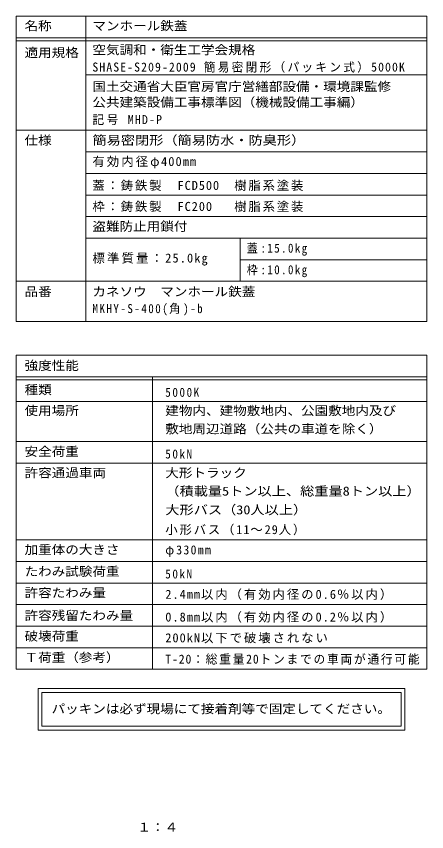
# Model space of a CAD drawing. Units: millimetres on the paper, enlarged 4 times. Extents: x -600 to 760, y -542 to 529.
# Drawn here: x 228 to 760, y -530 to 529 of the extents above; entities that cross this region are included whole.
import ezdxf
from ezdxf.enums import TextEntityAlignment as Align

# ---------------------------------------------------------------- set-up
doc = ezdxf.new("R2010")
doc.units = ezdxf.units.MM
doc.header["$LTSCALE"] = 4
doc.layers.add('F-5_F-5ﾚｲﾔ', color=2, linetype='Continuous')
doc.layers.add('F-F_F-Fﾚｲﾔ', color=3, linetype='Continuous', lineweight=9)
doc.styles.add('ＭＳ ゴシック', font='')
doc.styles.get('ＭＳ ゴシック').set_extended_font_data('MS Gothic')

msp = doc.modelspace()

# ---------------------------------------------------------------- linework, layer by layer
at = {"layer": 'F-F_F-Fﾚｲﾔ', "color": 7}
for p, q in [((227.809, 528.8), (759.824, 528.8)), ((227.809, 528.8), (227.809, 132.607)), ((317.989, 528.8), (317.989, 132.607)), ((759.824, 528.8), (759.824, 132.607)), ((227.809, 500.8), (759.824, 500.8)), ((227.809, 496.8), (759.824, 496.8)), ((317.989, 452.8), (759.824, 452.8)), ((227.809, 380.8), (759.824, 380.8)), ((759.824, 352.8), (317.989, 352.8)), ((759.824, 324.8), (317.989, 324.8)), ((317.989, 296.8), (759.824, 296.8)), ((317.989, 268.8), (759.824, 268.8)), ((317.989, 240.799), (759.824, 240.799)), ((517.989, 240.799), (517.989, 184.799)), ((517.989, 212.799), (759.824, 212.799)), ((227.809, 184.799), (759.824, 184.799)), ((227.809, 132.607), (759.824, 132.607)), ((227.809, 88.799), (759.824, 88.799)), ((227.809, 88.799), (227.809, -318.909)), ((759.824, 88.799), (759.824, -318.909)), ((227.809, 60.799), (759.824, 60.799)), ((227.809, 56.799), (759.824, 56.799)), ((404.43, 60.799), (404.43, -318.909)), ((227.809, 28.799), (759.824, 28.799)), ((227.809, -23.201), (759.824, -23.201)), ((227.809, -51.201), (759.824, -51.201)), ((227.809, -150.91), (759.824, -150.91)), ((759.824, -178.91), (227.809, -178.91)), ((227.809, -206.909), (759.824, -206.909)), ((227.809, -234.909), (759.824, -234.909)), ((227.809, -262.909), (759.824, -262.909)), ((227.809, -290.909), (759.824, -290.909)), ((227.809, -318.909), (759.824, -318.909)), ((256.048, -344.004), (256.048, -397.815)), ((731.584, -344.004), (256.048, -344.004)), ((261.048, -349.004), (261.048, -392.815)), ((261.048, -349.004), (726.584, -349.004)), ((726.584, -392.815), (726.584, -349.004)), ((731.584, -397.815), (731.584, -344.004)), ((256.048, -397.815), (731.584, -397.815)), ((726.584, -392.815), (261.048, -392.815))]:
    msp.add_line(p, q, dxfattribs=at)

# ---------------------------------------------------------------- texts
at = {"layer": 'F-5_F-5ﾚｲﾔ', "style": 'ＭＳ ゴシック', "width": 1.1}
msp.add_text('１：４', height=11.73, dxfattribs=at).set_placement((384.8, -533.2), align=Align.BOTTOM_LEFT)
at = {"layer": 'F-F_F-Fﾚｲﾔ', "style": 'ＭＳ ゴシック'}
for s, width, p in [('名称', 1.1, (238.456, 507.091)), ('マンホール鉄蓋', 1.1, (326.454, 507.091)), ('適用規格', 1.1, (238.456, 472.317)), ('空気調和・衛生工学会規格', 1.1, (326.454, 475.941)), ('国土交通省大臣官房官庁営繕部設備・環境課監修', 1.1, (326.454, 428.317)), ('公共建築設備工事標準図（機械設備工事編）', 1.1, (326.454, 407.921)), ('仕様', 1.1, (238.456, 358.588)), ('簡易密閉形（簡易防水・防臭形）', 1.15, (326.454, 358.588)), ('盗難防止用鎖付', 1.1, (326.454, 246.773)), ('品番', 1.1, (238.456, 162.01)), ('カネソウ\u3000マンホール鉄蓋', 1.1, (326.454, 162.01)), ('強度性能', 1.1, (238.456, 66.155)), ('種類', 1.1, (238.456, 34.648)), ('使用場所', 1.1, (238.456, 7.555)), ('建物内、建物敷地内、公園敷地内及び', 1.1, (420.964, 7.555)), ('敷地周辺道路（公共の車道を除く）', 1.1, (420.964, -16.153)), ('安全荷重', 1.1, (238.456, -45.429)), ('許容通過車両', 1.1, (238.456, -73.212)), ('大形トラック', 1.1, (420.964, -73.212)), ('（積載量5トン以上、総重量8トン以上）', 1.15, (420.964, -96.921)), ('大形バス（30人以上）', 1.15, (420.964, -121.212)), ('加重体の大きさ', 1.1, (238.456, -172.921)), ('たわみ試験荷重', 1.1, (238.456, -201.137)), ('許容たわみ量', 1.1, (238.456, -228.92)), ('許容残留たわみ量', 1.1, (238.456, -258.392)), ('破壊荷重', 1.1, (238.456, -285.195)), ('Ｔ荷重（参考）', 1.1, (238.456, -312.821))]:
    msp.add_text(s, height=11.73, dxfattribs=dict(at, width=width)).set_placement(p, align=Align.BOTTOM_LEFT)
at = {"layer": 'F-F_F-Fﾚｲﾔ', "color": 2, "style": 'ＭＳ ゴシック', "width": 1.1}
msp.add_text('パッキンは必ず現場にて接着剤等で固定してください。', height=11.73, dxfattribs=at).set_placement((273.495, -379.504), align=Align.BOTTOM_LEFT)
at = {"layer": 'F-F_F-Fﾚｲﾔ', "char_height": 11.73, "attachment_point": 7, "style": 'ＭＳ ゴシック'}
for s, insert in [('\\T1.19;\\W0.95;SHASE-S209-2009\\~簡易密閉形（パッキン式）5000K', (326.454, 455.522)), ('\\T1.21;\\W0.95;記号\\~MHD-P', (326.454, 387.526)), ('\\T1.17;有効内径φ400mm', (326.454, 331.303)), ('\\T1.15;蓋：鋳鉄製\u3000FCD500\u3000樹脂系塗装', (326.454, 302.107)), ('\\T1.15;枠：鋳鉄製\u3000FC200\\~\u3000樹脂系塗装', (326.454, 274.775)), ('\\T1.24;\\W0.9;蓋:15.0kg', (526.454, 218.106)), ('\\T1.18;標準質量：25.0kg', (326.454, 205.249)), ('\\T1.24;\\W0.9;枠:10.0kg', (526.454, 190.106)), ('\\T1.26;\\W0.9;MKHY-S-400(角)-b', (326.454, 140.402)), ('\\T1.28;\\W0.9;5000K', (420.964, 34.648)), ('\\T1.28;\\W0.9;50kN', (420.964, -45.429)), ('\\T1.15;小形バス（11～29人）', (420.964, -144.921)), ('\\T1.23;\\W0.95;φ330mm', (420.964, -172.921)), ('\\T1.28;\\W0.9;50kN', (420.964, -201.137)), ('\\T1.16;2.4mm以内（有効内径の0.6％以内）', (420.964, -228.92)), ('\\T1.16;0.8mm以内（有効内径の0.2％以内）', (420.964, -258.392)), ('\\T1.16;200kN以下で破壊されない', (420.964, -285.195)), ('\\T1.15;\\W0.95;T-20：総重量20トンまでの車両が通行可能', (420.964, -312.821))]:
    msp.add_mtext(s, dxfattribs=dict(at, insert=insert))

doc.saveas('drawing.dxf')
